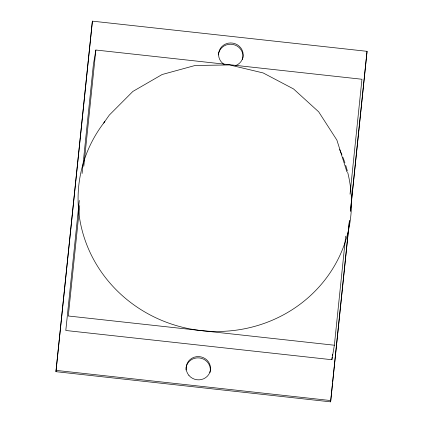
<?xml version="1.0" encoding="UTF-8"?>
<svg xmlns="http://www.w3.org/2000/svg" width="423" height="423" viewBox="0 0 423 423"><rect width="100%" height="100%" fill="white"/><g stroke="black" fill="none" stroke-linecap="round" stroke-linejoin="round"><path stroke-width="0.63" d="M349.488 220.7L330.612 401.85L55.947 371.674L92.388 21.15L367.053 51.326L350.44 211.511M55.947 371.674L92.388 21.15M79.291 200.454L65.803 330.49L331.886 359.724L334.366 345.226L345.67 236.214M82.083 173.53L93.393 64.518L95.868 50.02L361.951 79.254L350.033 194.183M79.725 205.663L68.283 315.992L334.366 345.226M83.812 166.26L95.868 50.02M331.886 359.724L332.161 357.097M332.293 355.78L332.43 354.469M330.612 401.85L332.584 382.81M332.721 381.498L349.403 220.663M350.424 210.818L367.053 51.326M103.693 123.061L109.293 115.098L132.864 91.437L162.146 74.511L195.14 65.475L229.594 64.941L263.159 72.946L293.551 88.952L318.704 111.857L336.893 140.103L346.886 171.77M56.164 370.395L330.828 400.576M185.983 369.988A12.209 11.627 9.7 0 1 199.349 357.927A12.209 11.627 9.7 0 1 209.945 372.621M218.395 54.916A12.32 11.738 9.7 0 1 232.867 44.457A12.32 11.738 9.7 0 1 242.479 59.469M224.491 64.65A12.32 11.738 9.7 0 1 221.932 46.509A12.32 11.738 9.7 0 1 241.004 48.174A12.32 11.738 9.7 0 1 235.637 65.623M347.664 172.256A136.888 130.406 9.7 0 1 187.632 328.433A136.888 130.406 9.7 0 1 104.872 121.533M339.595 149.536A136.888 130.406 9.7 0 1 341.943 154.897M342.91 157.319A136.888 130.406 9.7 0 1 344.909 162.86M345.713 165.345A136.888 130.406 9.7 0 1 347.336 170.998M188.944 375.455A12.209 11.627 9.7 0 0 209.776 372.499A12.209 11.627 9.7 0 0 196.388 356.7A12.209 11.627 9.7 0 0 188.944 375.455"/></g></svg>
